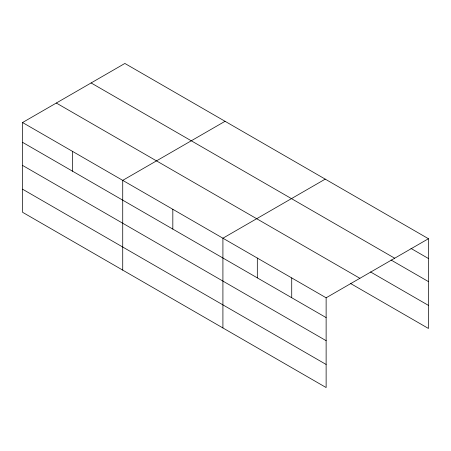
<?xml version="1.0" encoding="UTF-8"?>
<svg xmlns="http://www.w3.org/2000/svg" width="451" height="451" viewBox="0 0 451 451"><rect width="100%" height="100%" fill="white"/><g stroke="black" fill="none" stroke-linecap="round" stroke-linejoin="round"><path stroke-width="0.68" d="M22.55 122.531L326.129 297.795L326.129 387.544L22.55 212.28L22.55 122.531L124.871 63.456L428.45 238.72L428.45 328.469L350.585 283.516M225.055 121.291L122.728 180.366L122.728 270.115M325.233 179.132L222.912 238.207L222.912 327.956M326.129 297.795L428.45 238.72M410.946 248.416L428.45 258.524M91.108 82.95L394.681 258.214M391.028 260.001L428.45 281.604M370.502 271.93L428.45 305.389M56.319 103.037L359.892 278.301M22.55 142.33L326.129 317.6M22.55 165.41L326.129 340.68M22.55 189.195L326.129 364.464M291.724 277.934L291.724 297.733M257.318 258.068L257.318 277.872M172.823 209.287L172.823 229.085M72.639 151.446L72.639 171.25"/></g></svg>
